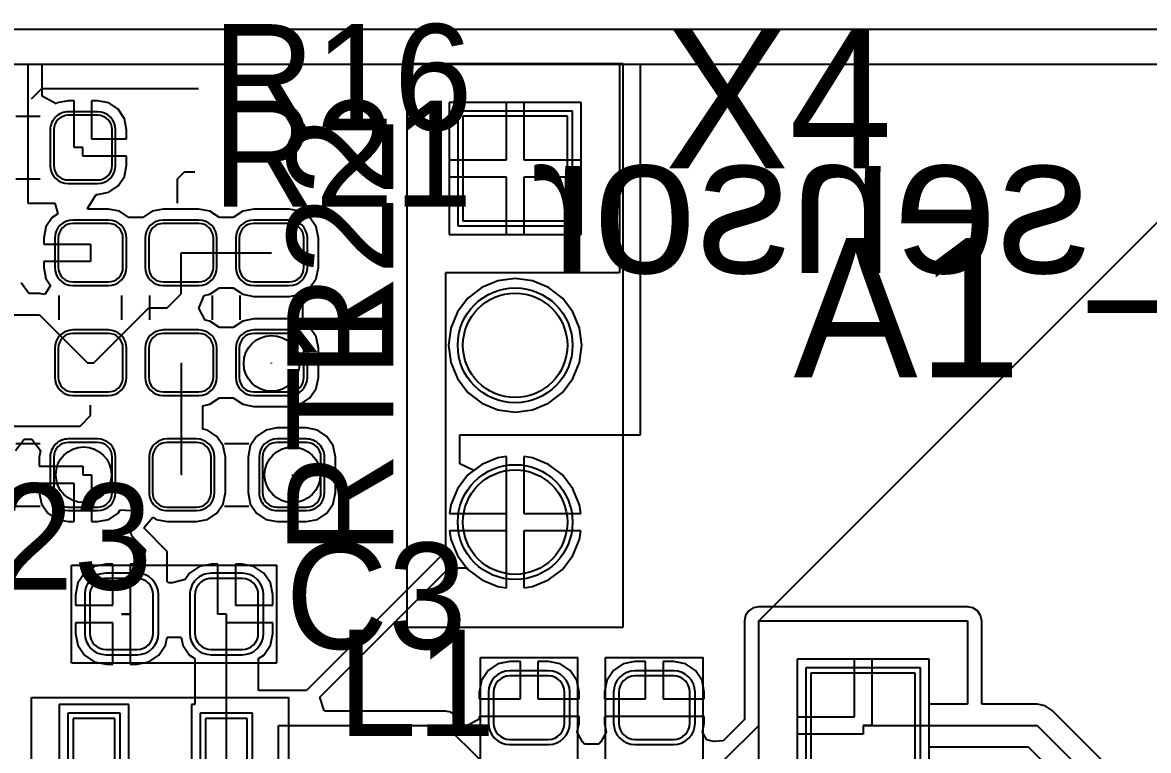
# Model space of a CAD drawing. Header units: millimetres. Extents: x 0 to 50, y 0 to 30.4.
# Drawn here: x 12.92 to 29.1, y 19.64 to 30.1 of the extents above; entities that cross this region are included whole.
import ezdxf

# ---------------------------------------------------------------- set-up
doc = ezdxf.new("R2010")
doc.units = ezdxf.units.MM
for name, color, linetype in [('BottomLayer', 5, 'Continuous'), ('BottomOverlay', 54, 'Continuous'), ('BottomSolder', 6, 'Continuous'), ('Mechanical1', 6, 'Continuous'), ('MultiLayer', 9, 'Continuous'), ('TopLayer', 1, 'Continuous'), ('TopOverlay', 2, 'Continuous'), ('TopSolder', 216, 'Continuous')]:
    doc.layers.add(name, color=color, linetype=linetype)

# ---------------------------------------------------------------- blocks, each defined once
blk = doc.blocks.new('PLS3_1')
at = {"layer": 'BottomLayer'}
for p, q in [((-0.75, 0.75), (-0.75, -0.75)), ((0.75, 0.75), (-0.75, 0.75)), ((0.75, -0.75), (0.75, 0.75)), ((-0.75, -0.75), (0.75, -0.75))]:
    blk.add_line(p, q, dxfattribs=at)
for centre in [(0, 5.08), (0, 2.54)]:
    blk.add_circle(centre, 0.75, dxfattribs=at)
at = {"layer": 'BottomSolder'}
for p, q in [((-0.825, 0.825), (-0.825, -0.825)), ((0.825, 0.825), (-0.825, 0.825)), ((0.825, -0.825), (0.825, 0.825)), ((-0.825, -0.825), (0.825, -0.825))]:
    blk.add_line(p, q, dxfattribs=at)
for centre in [(0, 5.08), (0, 2.54)]:
    blk.add_circle(centre, 0.825, dxfattribs=at)
at = {"layer": 'MultiLayer'}
for p, q in [((-0.75, 0.75), (-0.75, -0.75)), ((0.75, 0.75), (-0.75, 0.75)), ((0.75, -0.75), (0.75, 0.75)), ((-0.75, -0.75), (0.75, -0.75))]:
    blk.add_line(p, q, dxfattribs=at)
for centre in [(0, 5.08), (0, 2.54)]:
    blk.add_circle(centre, 0.75, dxfattribs=at)
at = {"layer": 'TopLayer'}
for p, q in [((-0.75, 0.75), (-0.75, -0.75)), ((0.75, 0.75), (-0.75, 0.75)), ((0.75, -0.75), (0.75, 0.75)), ((-0.75, -0.75), (0.75, -0.75))]:
    blk.add_line(p, q, dxfattribs=at)
for centre in [(0, 5.08), (0, 2.54)]:
    blk.add_circle(centre, 0.75, dxfattribs=at)
at = {"layer": 'TopOverlay'}
for p, q in [((1.55, 6.59), (-1.55, 6.59)), ((-1.55, 6.59), (-1.55, -1.51)), ((1.55, 6.59), (1.55, -1.51)), ((1.55, -1.51), (-1.55, -1.51))]:
    blk.add_line(p, q, dxfattribs=at)
at = {"layer": 'TopSolder'}
for p, q in [((-0.825, 0.825), (-0.825, -0.825)), ((0.825, 0.825), (-0.825, 0.825)), ((0.825, -0.825), (0.825, 0.825)), ((-0.825, -0.825), (0.825, -0.825))]:
    blk.add_line(p, q, dxfattribs=at)
for centre in [(0, 5.08), (0, 2.54)]:
    blk.add_circle(centre, 0.825, dxfattribs=at)
blk = doc.blocks.new('XBEE_7')
at = {"layer": 'BottomLayer'}
for p, q in [((-11.75, 9.75), (-11.75, 8.25)), ((-10.25, 9.75), (-11.75, 9.75)), ((-10.25, 8.25), (-10.25, 9.75))]:
    blk.add_line(p, q, dxfattribs=at)
at = {"layer": 'BottomSolder'}
for p, q in [((-11.825, 9.825), (-11.825, 8.175)), ((-10.175, 9.825), (-11.825, 9.825)), ((-10.175, 8.175), (-10.175, 9.825))]:
    blk.add_line(p, q, dxfattribs=at)
at = {"layer": 'MultiLayer'}
for p, q in [((-11.75, 9.75), (-11.75, 8.25)), ((-10.25, 9.75), (-11.75, 9.75)), ((-10.25, 8.25), (-10.25, 9.75))]:
    blk.add_line(p, q, dxfattribs=at)
at = {"layer": 'TopLayer'}
for p, q in [((-11.75, 9.75), (-11.75, 8.25)), ((-10.25, 9.75), (-11.75, 9.75)), ((-10.25, 8.25), (-10.25, 9.75))]:
    blk.add_line(p, q, dxfattribs=at)
at = {"layer": 'TopOverlay'}
for p, q in [((-12.5, 10.5), (-5.5, 17.5)), ((-12.5, -10.5), (-12.5, 10.5)), ((-12.5, 10.5), (-12.5, 10.5))]:
    blk.add_line(p, q, dxfattribs=at)
at = {"layer": 'TopSolder'}
for p, q in [((-11.825, 9.825), (-11.825, 8.175)), ((-10.175, 9.825), (-11.825, 9.825)), ((-10.175, 8.175), (-10.175, 9.825))]:
    blk.add_line(p, q, dxfattribs=at)
blk = doc.blocks.new('RESC160X80X55L30N_14')
at = {"layer": 'TopLayer'}
for p, q in [((-0.58, 0.465), (-1, 0.465)), ((1, 0.465), (0.58, 0.465)), ((-1.21, 0.255), (-1.21, -0.255)), ((-0.37, -0.255), (-0.37, 0.255)), ((0.37, 0.255), (0.37, -0.255)), ((1.21, -0.255), (1.21, 0.255)), ((-1, -0.465), (-0.58, -0.465)), ((0.58, -0.465), (1, -0.465))]:
    blk.add_line(p, q, dxfattribs=at)
for centre, start, end in [((-1, 0.255), 90, 180), ((-0.58, 0.255), 0, 90), ((0.58, 0.255), 90, 180), ((1, 0.255), 360, 90), ((-1, -0.255), 180, 270), ((-0.58, -0.255), 270, 0), ((0.58, -0.255), 180, 270), ((1, -0.255), 270, 360)]:
    blk.add_arc(centre, 0.21, start, end, dxfattribs=at)
at = {"layer": 'TopOverlay'}
for p, q in [((-0.175, 0.45), (0.175, 0.45)), ((-0.175, -0.45), (0.175, -0.45))]:
    blk.add_line(p, q, dxfattribs=at)
at = {"layer": 'TopSolder'}
for p, q in [((-0.58, 0.515), (-1, 0.515)), ((1, 0.515), (0.58, 0.515)), ((-1.26, 0.255), (-1.26, -0.255)), ((-0.32, -0.255), (-0.32, 0.255)), ((0.32, 0.255), (0.32, -0.255)), ((1.26, -0.255), (1.26, 0.255)), ((-1, -0.515), (-0.58, -0.515)), ((0.58, -0.515), (1, -0.515))]:
    blk.add_line(p, q, dxfattribs=at)
for centre, start, end in [((-1, 0.255), 90, 180), ((-0.58, 0.255), 0, 90), ((0.58, 0.255), 90, 180), ((1, 0.255), 360, 90), ((-1, -0.255), 180, 270), ((-0.58, -0.255), 270, 0), ((0.58, -0.255), 180, 270), ((1, -0.255), 270, 360)]:
    blk.add_arc(centre, 0.26, start, end, dxfattribs=at)
blk = doc.blocks.new('RESC160X80X55L30N_15')
at = {"layer": 'TopLayer'}
for p, q in [((-0.58, 0.465), (-1, 0.465)), ((1, 0.465), (0.58, 0.465)), ((-1.21, 0.255), (-1.21, -0.255)), ((-0.37, -0.255), (-0.37, 0.255)), ((0.37, 0.255), (0.37, -0.255)), ((1.21, -0.255), (1.21, 0.255)), ((-1, -0.465), (-0.58, -0.465)), ((0.58, -0.465), (1, -0.465))]:
    blk.add_line(p, q, dxfattribs=at)
for centre, start, end in [((-1, 0.255), 90, 180), ((-0.58, 0.255), 0, 90), ((0.58, 0.255), 90, 180), ((1, 0.255), 0, 90), ((-1, -0.255), 180, 270), ((-0.58, -0.255), 270, 0), ((0.58, -0.255), 180, 270), ((1, -0.255), 270, 0)]:
    blk.add_arc(centre, 0.21, start, end, dxfattribs=at)
at = {"layer": 'TopOverlay'}
for p, q in [((0.175, 0.45), (-0.175, 0.45)), ((0.175, -0.45), (-0.175, -0.45))]:
    blk.add_line(p, q, dxfattribs=at)
at = {"layer": 'TopSolder'}
for p, q in [((-0.58, 0.515), (-1, 0.515)), ((1, 0.515), (0.58, 0.515)), ((-1.26, 0.255), (-1.26, -0.255)), ((-0.32, -0.255), (-0.32, 0.255)), ((0.32, 0.255), (0.32, -0.255)), ((1.26, -0.255), (1.26, 0.255)), ((-1, -0.515), (-0.58, -0.515)), ((0.58, -0.515), (1, -0.515))]:
    blk.add_line(p, q, dxfattribs=at)
for centre, start, end in [((-1, 0.255), 90, 180), ((-0.58, 0.255), 0, 90), ((0.58, 0.255), 90, 180), ((1, 0.255), 0, 90), ((-1, -0.255), 180, 270), ((-0.58, -0.255), 270, 0), ((0.58, -0.255), 180, 270), ((1, -0.255), 270, 0)]:
    blk.add_arc(centre, 0.26, start, end, dxfattribs=at)
blk = doc.blocks.new('RESC160X80X55L30N_16')
at = {"layer": 'TopLayer'}
for p, q in [((-0.58, 0.465), (-1, 0.465)), ((1, 0.465), (0.58, 0.465)), ((-1.21, 0.255), (-1.21, -0.255)), ((-0.37, -0.255), (-0.37, 0.255)), ((0.37, 0.255), (0.37, -0.255)), ((1.21, -0.255), (1.21, 0.255)), ((-1, -0.465), (-0.58, -0.465)), ((0.58, -0.465), (1, -0.465))]:
    blk.add_line(p, q, dxfattribs=at)
for centre, start, end in [((-1, 0.255), 90, 180), ((-0.58, 0.255), 0, 90), ((0.58, 0.255), 90, 180), ((1, 0.255), 0, 90), ((-1, -0.255), 180, 270), ((-0.58, -0.255), 270, 0), ((0.58, -0.255), 180, 270), ((1, -0.255), 270, 0)]:
    blk.add_arc(centre, 0.21, start, end, dxfattribs=at)
at = {"layer": 'TopOverlay'}
for p, q in [((-0.175, 0.45), (0.175, 0.45)), ((-0.175, -0.45), (0.175, -0.45))]:
    blk.add_line(p, q, dxfattribs=at)
at = {"layer": 'TopSolder'}
for p, q in [((-0.58, 0.515), (-1, 0.515)), ((1, 0.515), (0.58, 0.515)), ((-1.26, 0.255), (-1.26, -0.255)), ((-0.32, -0.255), (-0.32, 0.255)), ((0.32, 0.255), (0.32, -0.255)), ((1.26, -0.255), (1.26, 0.255)), ((-1, -0.515), (-0.58, -0.515)), ((0.58, -0.515), (1, -0.515))]:
    blk.add_line(p, q, dxfattribs=at)
for centre, start, end in [((-1, 0.255), 90, 180), ((-0.58, 0.255), 0, 90), ((0.58, 0.255), 90, 180), ((1, 0.255), 0, 90), ((-1, -0.255), 180, 270), ((-0.58, -0.255), 270, 0), ((0.58, -0.255), 180, 270), ((1, -0.255), 270, 0)]:
    blk.add_arc(centre, 0.26, start, end, dxfattribs=at)
blk = doc.blocks.new('RESC160X80X55L30N_17')
at = {"layer": 'TopLayer'}
for p, q in [((-0.58, 0.465), (-1, 0.465)), ((1, 0.465), (0.58, 0.465)), ((-1.21, 0.255), (-1.21, -0.255)), ((-0.37, -0.255), (-0.37, 0.255)), ((0.37, 0.255), (0.37, -0.255)), ((1.21, -0.255), (1.21, 0.255)), ((-1, -0.465), (-0.58, -0.465)), ((0.58, -0.465), (1, -0.465))]:
    blk.add_line(p, q, dxfattribs=at)
for centre, start, end in [((-1, 0.255), 90, 180), ((-0.58, 0.255), 0, 90), ((0.58, 0.255), 90, 180), ((1, 0.255), 0, 90), ((-1, -0.255), 180, 270), ((-0.58, -0.255), 270, 0), ((0.58, -0.255), 180, 270), ((1, -0.255), 270, 0)]:
    blk.add_arc(centre, 0.21, start, end, dxfattribs=at)
at = {"layer": 'TopOverlay'}
for p, q in [((-0.175, 0.45), (0.175, 0.45)), ((-0.175, -0.45), (0.175, -0.45))]:
    blk.add_line(p, q, dxfattribs=at)
at = {"layer": 'TopSolder'}
for p, q in [((-0.58, 0.515), (-1, 0.515)), ((1, 0.515), (0.58, 0.515)), ((-1.26, 0.255), (-1.26, -0.255)), ((-0.32, -0.255), (-0.32, 0.255)), ((0.32, 0.255), (0.32, -0.255)), ((1.26, -0.255), (1.26, 0.255)), ((-1, -0.515), (-0.58, -0.515)), ((0.58, -0.515), (1, -0.515))]:
    blk.add_line(p, q, dxfattribs=at)
for centre, start, end in [((-1, 0.255), 90, 180), ((-0.58, 0.255), 0, 90), ((0.58, 0.255), 90, 180), ((1, 0.255), 0, 90), ((-1, -0.255), 180, 270), ((-0.58, -0.255), 270, 0), ((0.58, -0.255), 180, 270), ((1, -0.255), 270, 0)]:
    blk.add_arc(centre, 0.26, start, end, dxfattribs=at)
blk = doc.blocks.new('RESC160X80X55L30N_19')
at = {"layer": 'TopLayer'}
for p, q in [((-0.58, 0.465), (-1, 0.465)), ((1, 0.465), (0.58, 0.465)), ((-1.21, 0.255), (-1.21, -0.255)), ((-0.37, -0.255), (-0.37, 0.255)), ((0.37, 0.255), (0.37, -0.255)), ((1.21, -0.255), (1.21, 0.255)), ((-1, -0.465), (-0.58, -0.465)), ((0.58, -0.465), (1, -0.465))]:
    blk.add_line(p, q, dxfattribs=at)
for centre, start, end in [((-1, 0.255), 90, 180), ((-0.58, 0.255), 0, 90), ((0.58, 0.255), 90, 180), ((1, 0.255), 0, 90), ((-1, -0.255), 180, 270), ((-0.58, -0.255), 270, 0), ((0.58, -0.255), 180, 270), ((1, -0.255), 270, 0)]:
    blk.add_arc(centre, 0.21, start, end, dxfattribs=at)
at = {"layer": 'TopOverlay'}
for p, q in [((-0.175, 0.45), (0.175, 0.45)), ((-0.175, -0.45), (0.175, -0.45))]:
    blk.add_line(p, q, dxfattribs=at)
at = {"layer": 'TopSolder'}
for p, q in [((-0.58, 0.515), (-1, 0.515)), ((1, 0.515), (0.58, 0.515)), ((-1.26, 0.255), (-1.26, -0.255)), ((-0.32, -0.255), (-0.32, 0.255)), ((0.32, 0.255), (0.32, -0.255)), ((1.26, -0.255), (1.26, 0.255)), ((-1, -0.515), (-0.58, -0.515)), ((0.58, -0.515), (1, -0.515))]:
    blk.add_line(p, q, dxfattribs=at)
for centre, start, end in [((-1, 0.255), 90, 180), ((-0.58, 0.255), 0, 90), ((0.58, 0.255), 90, 180), ((1, 0.255), 0, 90), ((-1, -0.255), 180, 270), ((-0.58, -0.255), 270, 0), ((0.58, -0.255), 180, 270), ((1, -0.255), 270, 0)]:
    blk.add_arc(centre, 0.26, start, end, dxfattribs=at)
blk = doc.blocks.new('RESC160X80X55L30N_21')
at = {"layer": 'TopLayer'}
for p, q in [((-0.58, 0.465), (-1, 0.465)), ((1, 0.465), (0.58, 0.465)), ((-1.21, 0.255), (-1.21, -0.255)), ((-0.37, -0.255), (-0.37, 0.255)), ((0.37, 0.255), (0.37, -0.255)), ((1.21, -0.255), (1.21, 0.255)), ((-1, -0.465), (-0.58, -0.465)), ((0.58, -0.465), (1, -0.465))]:
    blk.add_line(p, q, dxfattribs=at)
for centre, start, end in [((-1, 0.255), 90, 180), ((-0.58, 0.255), 0, 90), ((0.58, 0.255), 90, 180), ((1, 0.255), 0, 90), ((-1, -0.255), 180, 270), ((-0.58, -0.255), 270, 0), ((0.58, -0.255), 180, 270), ((1, -0.255), 270, 0)]:
    blk.add_arc(centre, 0.21, start, end, dxfattribs=at)
at = {"layer": 'TopOverlay'}
for p, q in [((0.175, 0.45), (-0.175, 0.45)), ((0.175, -0.45), (-0.175, -0.45))]:
    blk.add_line(p, q, dxfattribs=at)
at = {"layer": 'TopSolder'}
for p, q in [((-0.58, 0.515), (-1, 0.515)), ((1, 0.515), (0.58, 0.515)), ((-1.26, 0.255), (-1.26, -0.255)), ((-0.32, -0.255), (-0.32, 0.255)), ((0.32, 0.255), (0.32, -0.255)), ((1.26, -0.255), (1.26, 0.255)), ((-1, -0.515), (-0.58, -0.515)), ((0.58, -0.515), (1, -0.515))]:
    blk.add_line(p, q, dxfattribs=at)
for centre, start, end in [((-1, 0.255), 90, 180), ((-0.58, 0.255), 0, 90), ((0.58, 0.255), 90, 180), ((1, 0.255), 0, 90), ((-1, -0.255), 180, 270), ((-0.58, -0.255), 270, 0), ((0.58, -0.255), 180, 270), ((1, -0.255), 270, 0)]:
    blk.add_arc(centre, 0.26, start, end, dxfattribs=at)
blk = doc.blocks.new('SOT23_5_36')
at = {"layer": 'TopLayer'}
for p, q in [((-0.85, 1.25), (-1.75, 1.25)), ((1.9, 1.25), (0.7, 1.25)), ((0.7, 1.25), (0.7, 0.65)), ((1.9, 0.65), (1.9, 1.25)), ((-1.9, 1.1), (-1.9, 0.8)), ((-0.7, 0.8), (-0.7, 1.1)), ((-1.75, 0.65), (-0.85, 0.65)), ((0.7, 0.65), (1.9, 0.65)), ((-0.7, 0.3), (-1.9, 0.3)), ((-1.9, 0.3), (-1.9, -0.3)), ((-0.7, -0.3), (-0.7, 0.3)), ((-1.9, -0.3), (-0.7, -0.3)), ((-0.7, -0.65), (-1.9, -0.65)), ((-1.9, -0.65), (-1.9, -1.25)), ((-0.7, -1.25), (-0.7, -0.65)), ((1.9, -0.65), (0.7, -0.65)), ((0.7, -0.65), (0.7, -1.25)), ((1.9, -1.25), (1.9, -0.65)), ((-1.9, -1.25), (-0.7, -1.25)), ((0.7, -1.25), (1.9, -1.25))]:
    blk.add_line(p, q, dxfattribs=at)
for centre, start, end in [((-1.75, 1.1), 90, 180), ((-0.85, 1.1), 0, 90), ((-1.75, 0.8), 180, 270), ((-0.85, 0.8), 270, 0)]:
    blk.add_arc(centre, 0.15, start, end, dxfattribs=at)
at = {"layer": 'TopOverlay'}
for p, q in [((-1.55, 1.85), (2.2, 1.85)), ((2.2, 1.85), (2.2, -1.85)), ((-2.2, 1.15), (-2.2, -1.85)), ((-2.2, -1.85), (2.2, -1.85))]:
    blk.add_line(p, q, dxfattribs=at)
blk.add_circle((-2.2, 1.85), 0.125, dxfattribs=at)
at = {"layer": 'TopSolder'}
for p, q in [((-0.85, 1.325), (-1.75, 1.325)), ((1.975, 1.325), (0.625, 1.325)), ((0.625, 1.325), (0.625, 0.575)), ((1.975, 0.575), (1.975, 1.325)), ((-1.975, 1.1), (-1.975, 0.8)), ((-0.625, 0.8), (-0.625, 1.1)), ((-1.75, 0.575), (-0.85, 0.575)), ((0.625, 0.575), (1.975, 0.575)), ((-0.625, 0.375), (-1.975, 0.375)), ((-1.975, 0.375), (-1.975, -0.375)), ((-0.625, -0.375), (-0.625, 0.375)), ((-1.975, -0.375), (-0.625, -0.375)), ((-0.625, -0.575), (-1.975, -0.575)), ((-1.975, -0.575), (-1.975, -1.325)), ((-0.625, -1.325), (-0.625, -0.575)), ((1.975, -0.575), (0.625, -0.575)), ((0.625, -0.575), (0.625, -1.325)), ((1.975, -1.325), (1.975, -0.575)), ((-1.975, -1.325), (-0.625, -1.325)), ((0.625, -1.325), (1.975, -1.325))]:
    blk.add_line(p, q, dxfattribs=at)
for centre, start, end in [((-1.75, 1.1), 90, 180), ((-0.85, 1.1), 0, 90), ((-1.75, 0.8), 180, 270), ((-0.85, 0.8), 270, 0)]:
    blk.add_arc(centre, 0.225, start, end, dxfattribs=at)
blk = doc.blocks.new('CAPC160X80X100L35N_42')
at = {"layer": 'TopLayer'}
for p, q in [((-0.532, 0.51), (-0.978, 0.51)), ((0.978, 0.51), (0.532, 0.51)), ((-1.21, 0.278), (-1.21, -0.278)), ((-0.3, -0.278), (-0.3, 0.278)), ((0.3, 0.278), (0.3, -0.278)), ((1.21, -0.278), (1.21, 0.278)), ((-0.978, -0.51), (-0.532, -0.51)), ((0.532, -0.51), (0.978, -0.51))]:
    blk.add_line(p, q, dxfattribs=at)
for centre, start, end in [((-0.978, 0.278), 90, 180), ((-0.532, 0.278), 0, 90), ((0.532, 0.278), 90, 180), ((0.978, 0.278), 0, 90), ((-0.978, -0.278), 180, 270), ((-0.532, -0.278), 270, 0), ((0.532, -0.278), 180, 270), ((0.978, -0.278), 270, 0)]:
    blk.add_arc(centre, 0.232, start, end, dxfattribs=at)
at = {"layer": 'TopOverlay'}
for p, q in [((-1.475, 0.7), (-0.275, 0.7)), ((-1.475, 0.7), (-1.475, -0.7)), ((-0.275, 0.7), (1.475, 0.7)), ((1.475, 0.7), (1.475, -0.7)), ((-1.475, -0.7), (1.475, -0.7))]:
    blk.add_line(p, q, dxfattribs=at)
at = {"layer": 'TopSolder'}
for p, q in [((-0.532, 0.585), (-0.978, 0.585)), ((0.978, 0.585), (0.532, 0.585)), ((-1.285, 0.278), (-1.285, -0.278)), ((-0.225, -0.278), (-0.225, 0.278)), ((0.225, 0.278), (0.225, -0.278)), ((1.285, -0.278), (1.285, 0.278)), ((-0.978, -0.585), (-0.532, -0.585)), ((0.532, -0.585), (0.978, -0.585))]:
    blk.add_line(p, q, dxfattribs=at)
for centre, start, end in [((-0.978, 0.278), 90, 180), ((-0.532, 0.278), 0, 90), ((0.532, 0.278), 90, 180), ((0.978, 0.278), 0, 90), ((-0.978, -0.278), 180, 270), ((-0.532, -0.278), 270, 0), ((0.532, -0.278), 180, 270), ((0.978, -0.278), 270, 0)]:
    blk.add_arc(centre, 0.307, start, end, dxfattribs=at)
blk = doc.blocks.new('CAPC160X80X100L35N_43')
at = {"layer": 'TopLayer'}
for p, q in [((-0.532, 0.51), (-0.978, 0.51)), ((0.978, 0.51), (0.532, 0.51)), ((-1.21, 0.278), (-1.21, -0.278)), ((-0.3, -0.278), (-0.3, 0.278)), ((0.3, 0.278), (0.3, -0.278)), ((1.21, -0.278), (1.21, 0.278)), ((-0.978, -0.51), (-0.532, -0.51)), ((0.532, -0.51), (0.978, -0.51))]:
    blk.add_line(p, q, dxfattribs=at)
for centre, start, end in [((-0.978, 0.278), 90, 180), ((-0.532, 0.278), 0, 90), ((0.532, 0.278), 90, 180), ((0.978, 0.278), 0, 90), ((-0.978, -0.278), 180, 270), ((-0.532, -0.278), 270, 0), ((0.532, -0.278), 180, 270), ((0.978, -0.278), 270, 0)]:
    blk.add_arc(centre, 0.232, start, end, dxfattribs=at)
at = {"layer": 'TopOverlay'}
for p, q in [((-0.275, 0.7), (-1.475, 0.7)), ((-1.475, 0.7), (-1.475, -0.7)), ((1.475, 0.7), (-0.275, 0.7)), ((1.475, 0.7), (1.475, -0.7)), ((1.475, -0.7), (-1.475, -0.7))]:
    blk.add_line(p, q, dxfattribs=at)
at = {"layer": 'TopSolder'}
for p, q in [((-0.532, 0.585), (-0.978, 0.585)), ((0.978, 0.585), (0.532, 0.585)), ((-1.285, 0.278), (-1.285, -0.278)), ((-0.225, -0.278), (-0.225, 0.278)), ((0.225, 0.278), (0.225, -0.278)), ((1.285, -0.278), (1.285, 0.278)), ((-0.978, -0.585), (-0.532, -0.585)), ((0.532, -0.585), (0.978, -0.585))]:
    blk.add_line(p, q, dxfattribs=at)
for centre, start, end in [((-0.978, 0.278), 90, 180), ((-0.532, 0.278), 0, 90), ((0.532, 0.278), 90, 180), ((0.978, 0.278), 0, 90), ((-0.978, -0.278), 180, 270), ((-0.532, -0.278), 270, 0), ((0.532, -0.278), 180, 270), ((0.978, -0.278), 270, 0)]:
    blk.add_arc(centre, 0.307, start, end, dxfattribs=at)
blk = doc.blocks.new('CAPC160X80X100L35N_44')
at = {"layer": 'TopLayer'}
for p, q in [((-0.532, 0.51), (-0.978, 0.51)), ((0.978, 0.51), (0.532, 0.51)), ((-1.21, 0.278), (-1.21, -0.278)), ((-0.3, -0.278), (-0.3, 0.278)), ((0.3, 0.278), (0.3, -0.278)), ((1.21, -0.278), (1.21, 0.278)), ((-0.978, -0.51), (-0.532, -0.51)), ((0.532, -0.51), (0.978, -0.51))]:
    blk.add_line(p, q, dxfattribs=at)
for centre, start, end in [((-0.978, 0.278), 90, 180), ((-0.532, 0.278), 0, 90), ((0.532, 0.278), 90, 180), ((0.978, 0.278), 0, 90), ((-0.978, -0.278), 180, 270), ((-0.532, -0.278), 270, 0), ((0.532, -0.278), 180, 270), ((0.978, -0.278), 270, 0)]:
    blk.add_arc(centre, 0.232, start, end, dxfattribs=at)
at = {"layer": 'TopOverlay'}
for p, q in [((-1.475, 0.7), (-0.275, 0.7)), ((-1.475, 0.7), (-1.475, -0.7)), ((-0.275, 0.7), (1.475, 0.7)), ((1.475, 0.7), (1.475, -0.7)), ((-1.475, -0.7), (1.475, -0.7))]:
    blk.add_line(p, q, dxfattribs=at)
at = {"layer": 'TopSolder'}
for p, q in [((-0.532, 0.585), (-0.978, 0.585)), ((0.978, 0.585), (0.532, 0.585)), ((-1.285, 0.278), (-1.285, -0.278)), ((-0.225, -0.278), (-0.225, 0.278)), ((0.225, 0.278), (0.225, -0.278)), ((1.285, -0.278), (1.285, 0.278)), ((-0.978, -0.585), (-0.532, -0.585)), ((0.532, -0.585), (0.978, -0.585))]:
    blk.add_line(p, q, dxfattribs=at)
for centre, start, end in [((-0.978, 0.278), 90, 180), ((-0.532, 0.278), 0, 90), ((0.532, 0.278), 90, 180), ((0.978, 0.278), 0, 90), ((-0.978, -0.278), 180, 270), ((-0.532, -0.278), 270, 0), ((0.532, -0.278), 180, 270), ((0.978, -0.278), 270, 0)]:
    blk.add_arc(centre, 0.307, start, end, dxfattribs=at)

msp = doc.modelspace()

# ---------------------------------------------------------------- linework, layer by layer
at = {"layer": 'BottomLayer'}
for p, q in [((0.5, 29.5), (49.5, 29.5)), ((20.95, 28.95), (19.05, 28.95)), ((19.05, 28.95), (19.05, 27.05)), ((20.95, 27.05), (20.95, 28.95)), ((19.05, 27.05), (20.95, 27.05)), ((19.752, 26.386), (19.521, 26.29)), ((20, 26.418), (19.752, 26.386)), ((20.248, 26.386), (20, 26.418)), ((20.479, 26.29), (20.248, 26.386)), ((19.521, 26.29), (19.322, 26.138)), ((20.678, 26.138), (20.479, 26.29)), ((19.322, 26.138), (19.17, 25.939)), ((20.83, 25.939), (20.678, 26.138)), ((19.17, 25.939), (19.074, 25.708)), ((20.926, 25.708), (20.83, 25.939)), ((19.074, 25.708), (19.042, 25.46)), ((20.958, 25.46), (20.926, 25.708)), ((19.042, 25.46), (19.074, 25.212)), ((20.926, 25.212), (20.958, 25.46)), ((19.074, 25.212), (19.17, 24.981)), ((20.83, 24.981), (20.926, 25.212)), ((19.17, 24.981), (19.322, 24.782)), ((20.678, 24.782), (20.83, 24.981)), ((19.322, 24.782), (19.521, 24.63)), ((20.479, 24.63), (20.678, 24.782)), ((19.521, 24.63), (19.752, 24.534)), ((20.248, 24.534), (20.479, 24.63)), ((19.752, 24.534), (20, 24.502)), ((20, 24.502), (20.248, 24.534)), ((19.752, 23.846), (19.521, 23.75)), ((19.875, 23.862), (19.752, 23.846)), ((19.875, 23.045), (19.875, 23.862)), ((20.248, 23.846), (20.125, 23.862)), ((20.125, 23.862), (20.125, 23.045)), ((20.479, 23.75), (20.248, 23.846)), ((19.521, 23.75), (19.322, 23.598)), ((20.678, 23.598), (20.479, 23.75)), ((19.322, 23.598), (19.17, 23.399)), ((20.83, 23.399), (20.678, 23.598)), ((19.17, 23.399), (19.074, 23.168)), ((20.926, 23.168), (20.83, 23.399)), ((19.074, 23.168), (19.058, 23.045)), ((20.942, 23.045), (20.926, 23.168)), ((19.058, 23.045), (19.875, 23.045)), ((20.125, 23.045), (20.942, 23.045)), ((19.875, 22.795), (19.058, 22.795)), ((19.058, 22.795), (19.074, 22.672)), ((19.074, 22.672), (19.17, 22.441)), ((19.875, 21.978), (19.875, 22.795)), ((20.942, 22.795), (20.125, 22.795)), ((20.125, 22.795), (20.125, 21.978)), ((20.83, 22.441), (20.926, 22.672)), ((20.926, 22.672), (20.942, 22.795)), ((19.17, 22.441), (19.322, 22.242)), ((20.678, 22.242), (20.83, 22.441)), ((19.322, 22.242), (19.521, 22.09)), ((20.479, 22.09), (20.678, 22.242)), ((19.521, 22.09), (19.752, 21.994)), ((20.248, 21.994), (20.479, 22.09)), ((19.752, 21.994), (19.875, 21.978)), ((20.125, 21.978), (20.248, 21.994)), ((25.95, 20.95), (24.05, 20.95)), ((24.05, 20.95), (24.05, 19.05)), ((25.95, 19.05), (25.95, 20.95))]:
    msp.add_line(p, q, dxfattribs=at)
for centre in [(16.5, 25.2), (13.8, 23.6), (16.8, 23.6)]:
    msp.add_circle(centre, 0.4, dxfattribs=at)
at = {"layer": 'Mechanical1'}
msp.add_line((0, 30), (50, 30), dxfattribs=at)
at = {"layer": 'MultiLayer'}
for centre in [(16.5, 25.2), (13.8, 23.6), (16.8, 23.6)]:
    msp.add_circle(centre, 0.4, dxfattribs=at)
at = {"layer": 'TopLayer'}
for p, q in [((9.7, 29.5), (13, 29.5)), ((13, 29.5), (13, 27.5)), ((13.204, 29.037), (13.204, 29.5)), ((13.204, 29.5), (21.5, 29.5)), ((21.5, 29.5), (21.5, 26.5)), ((21.8, 24.175), (21.8, 29.5)), ((21.8, 29.5), (49.5, 29.5)), ((13.404, 28.93), (13.204, 29.037)), ((13.58, 28.973), (13.42, 28.941)), ((13.665, 28.973), (13.58, 28.973)), ((13.665, 28.3), (13.665, 28.973)), ((14, 28.973), (13.915, 28.973)), ((13.915, 28.973), (13.915, 28.425)), ((14.16, 28.941), (14, 28.973)), ((13.42, 28.941), (13.404, 28.93)), ((14.296, 28.851), (14.16, 28.941)), ((14.386, 28.715), (14.296, 28.851)), ((19.875, 28.95), (19.05, 28.95)), ((19.05, 28.95), (19.05, 28.125)), ((19.875, 28.125), (19.875, 28.95)), ((20.95, 28.95), (20.125, 28.95)), ((20.125, 28.95), (20.125, 28.125)), ((20.95, 28.125), (20.95, 28.95)), ((14.418, 28.555), (14.386, 28.715)), ((14.418, 28.425), (14.418, 28.555)), ((13.915, 28.425), (14.418, 28.425)), ((13.79, 28.3), (13.665, 28.3)), ((13.79, 28.175), (13.79, 28.3)), ((14.418, 28.175), (13.79, 28.175)), ((14.418, 28.045), (14.418, 28.175)), ((14.386, 27.885), (14.418, 28.045)), ((19.05, 28.125), (19.875, 28.125)), ((20.125, 28.125), (20.95, 28.125)), ((14.296, 27.749), (14.386, 27.885)), ((19.875, 27.875), (19.05, 27.875)), ((19.05, 27.875), (19.05, 27.05)), ((19.875, 27.05), (19.875, 27.875)), ((20.95, 27.875), (20.125, 27.875)), ((20.125, 27.875), (20.125, 27.05)), ((20.95, 27.05), (20.95, 27.875)), ((14.16, 27.659), (14.296, 27.749)), ((13.856, 27.427), (13.978, 27.627)), ((13.978, 27.627), (14, 27.627)), ((14, 27.627), (14.16, 27.659)), ((13, 27.5), (13.385, 27.5)), ((13.431, 27.35), (13.349, 27.296)), ((13.385, 27.5), (13.431, 27.35)), ((13.86, 27.418), (13.856, 27.427)), ((14.155, 27.418), (13.86, 27.418)), ((14.315, 27.386), (14.155, 27.418)), ((14.451, 27.296), (14.315, 27.386)), ((14.785, 27.386), (14.649, 27.296)), ((14.945, 27.418), (14.785, 27.386)), ((15.455, 27.418), (14.945, 27.418)), ((15.615, 27.386), (15.455, 27.418)), ((15.751, 27.296), (15.615, 27.386)), ((16.085, 27.386), (15.949, 27.296)), ((16.245, 27.418), (16.085, 27.386)), ((16.755, 27.418), (16.245, 27.418)), ((16.915, 27.386), (16.755, 27.418)), ((17.051, 27.296), (16.915, 27.386)), ((13.349, 27.296), (13.259, 27.16)), ((14.649, 27.296), (14.451, 27.296)), ((15.949, 27.296), (15.751, 27.296)), ((17.141, 27.16), (17.051, 27.296)), ((13.259, 27.16), (13.227, 27)), ((17.173, 27), (17.141, 27.16)), ((19.05, 27.05), (19.875, 27.05)), ((20.125, 27.05), (20.95, 27.05)), ((13.227, 27), (13.227, 26.915)), ((13.227, 26.915), (13.9, 26.915)), ((13.9, 26.915), (13.9, 26.665)), ((17.173, 26.58), (17.173, 27)), ((15.2, 26.2), (15.2, 26.79)), ((15.2, 26.79), (16.5, 26.79)), ((13.9, 26.665), (13.227, 26.665)), ((13.227, 26.665), (13.227, 26.58)), ((13.227, 26.58), (13.259, 26.42)), ((17.141, 26.42), (17.173, 26.58)), ((13.259, 26.42), (13.325, 26.32)), ((17.051, 26.284), (17.141, 26.42)), ((21.5, 26.5), (19, 26.5)), ((19, 26.5), (19, 22.5)), ((13.013, 26.206), (12.903, 26.356)), ((13.325, 26.32), (13.24, 26.191)), ((15.615, 26.194), (15.751, 26.284)), ((15.751, 26.284), (15.949, 26.284)), ((15.949, 26.284), (16.085, 26.194)), ((16.915, 26.194), (17.051, 26.284)), ((13.165, 26.206), (13.013, 26.206)), ((13.24, 26.191), (13.165, 26.206)), ((13.165, 26.206), (13.165, 26.206)), ((15, 26), (15.2, 26.2)), ((15.456, 25.994), (15.532, 26.177)), ((15.532, 26.177), (15.615, 26.194)), ((16.085, 26.194), (16.245, 26.162)), ((16.245, 26.162), (16.755, 26.162)), ((16.755, 26.162), (16.915, 26.194)), ((11.4, 25.9), (13.165, 25.9)), ((13.165, 25.9), (13.855, 25.21)), ((13.945, 25.21), (14.735, 26)), ((14.735, 26), (15, 26)), ((15.545, 25.82), (15.456, 25.994)), ((15.615, 25.806), (15.545, 25.82)), ((15.751, 25.716), (15.615, 25.806)), ((16.085, 25.806), (15.949, 25.716)), ((16.245, 25.838), (16.085, 25.806)), ((16.755, 25.838), (16.245, 25.838)), ((16.915, 25.806), (16.755, 25.838)), ((17.051, 25.716), (16.915, 25.806)), ((15.949, 25.716), (15.751, 25.716)), ((17.141, 25.58), (17.051, 25.716)), ((17.173, 25.42), (17.141, 25.58)), ((17.173, 25), (17.173, 25.42)), ((13.855, 25.21), (13.9, 25.21)), ((13.9, 25.21), (13.945, 25.21)), ((15.2, 25.21), (15.205, 25.205)), ((15.205, 23.605), (15.205, 25.205)), ((16.5, 25.2), (16.5, 25.21)), ((17.141, 24.84), (17.173, 25)), ((17.051, 24.704), (17.141, 24.84)), ((15.511, 24.593), (15.615, 24.614)), ((15.511, 24.255), (15.511, 24.593)), ((15.615, 24.614), (15.751, 24.704)), ((15.751, 24.704), (15.949, 24.704)), ((15.949, 24.704), (16.085, 24.614)), ((16.085, 24.614), (16.245, 24.582)), ((16.755, 24.582), (16.915, 24.614)), ((16.915, 24.614), (17.051, 24.704)), ((16.245, 24.582), (16.755, 24.582)), ((16.58, 24.273), (16.42, 24.241)), ((17, 24.273), (16.58, 24.273)), ((17.16, 24.241), (17, 24.273)), ((12.82, 23.947), (12.944, 24.114)), ((12.944, 24.114), (13.056, 24.114)), ((13.056, 24.114), (13.18, 23.947)), ((15.58, 24.241), (15.511, 24.255)), ((15.716, 24.151), (15.58, 24.241)), ((15.806, 24.015), (15.716, 24.151)), ((16.284, 24.151), (16.194, 24.015)), ((16.42, 24.241), (16.284, 24.151)), ((17.296, 24.151), (17.16, 24.241)), ((17.386, 24.015), (17.296, 24.151)), ((19.204, 23.759), (19.204, 24.175)), ((19.204, 24.175), (21.8, 24.175)), ((13.18, 23.947), (13.162, 23.855)), ((15.838, 23.855), (15.806, 24.015)), ((16.194, 24.015), (16.162, 23.855)), ((17.418, 23.855), (17.386, 24.015)), ((13.162, 23.855), (13.162, 23.725)), ((15.838, 23.345), (15.838, 23.855)), ((16.162, 23.855), (16.162, 23.345)), ((17.418, 23.345), (17.418, 23.855)), ((19.752, 23.846), (19.521, 23.75)), ((19.875, 23.862), (19.752, 23.846)), ((19.875, 22.92), (19.875, 23.862)), ((20.248, 23.846), (20.125, 23.862)), ((20.125, 23.862), (20.125, 23.045)), ((20.479, 23.75), (20.248, 23.846)), ((13.162, 23.725), (13.79, 23.725)), ((13.79, 23.725), (13.79, 23.6)), ((19.404, 23.66), (19.204, 23.759)), ((19.521, 23.75), (19.404, 23.66)), ((20.678, 23.598), (20.479, 23.75)), ((13.665, 23.475), (13.162, 23.475)), ((13.162, 23.475), (13.162, 23.345)), ((13.665, 22.927), (13.665, 23.475)), ((13.79, 23.6), (13.8, 23.6)), ((13.79, 23.6), (13.915, 23.6)), ((13.915, 23.6), (13.915, 22.927)), ((15.205, 23.605), (15.21, 23.6)), ((16.79, 23.6), (16.8, 23.6)), ((20.83, 23.399), (20.678, 23.598)), ((13.162, 23.345), (13.194, 23.185)), ((15.806, 23.185), (15.838, 23.345)), ((16.162, 23.345), (16.194, 23.185)), ((17.386, 23.185), (17.418, 23.345)), ((20.926, 23.168), (20.83, 23.399)), ((13.194, 23.185), (13.284, 23.049)), ((15.716, 23.049), (15.806, 23.185)), ((16.194, 23.185), (16.284, 23.049)), ((17.296, 23.049), (17.386, 23.185)), ((20.942, 23.045), (20.926, 23.168)), ((13.284, 23.049), (13.42, 22.959)), ((14.16, 22.959), (14.296, 23.049)), ((14.296, 23.049), (14.327, 23.096)), ((14.327, 23.096), (14.554, 23.082)), ((14.572, 23.045), (14.507, 22.965)), ((14.554, 23.082), (14.572, 23.045)), ((14.664, 22.836), (14.792, 22.991)), ((14.792, 22.991), (14.84, 22.959)), ((15.58, 22.959), (15.716, 23.049)), ((16.284, 23.049), (16.42, 22.959)), ((17.16, 22.959), (17.296, 23.049)), ((20.125, 23.045), (20.942, 23.045)), ((13.42, 22.959), (13.58, 22.927)), ((13.58, 22.927), (13.665, 22.927)), ((13.915, 22.927), (14, 22.927)), ((14, 22.927), (14.16, 22.959)), ((14.466, 22.865), (14.46, 22.836)), ((14.46, 22.836), (14.462, 22.826)), ((14.462, 22.826), (14.461, 22.816)), ((14.461, 22.816), (14.47, 22.787)), ((14.469, 22.895), (14.466, 22.865)), ((14.474, 22.904), (14.469, 22.895)), ((14.476, 22.914), (14.474, 22.904)), ((14.493, 22.939), (14.476, 22.914)), ((14.507, 22.965), (14.493, 22.939)), ((15, 22.5), (14.664, 22.836)), ((14.84, 22.959), (15, 22.927)), ((15, 22.927), (15.42, 22.927)), ((15.42, 22.927), (15.58, 22.959)), ((16.42, 22.959), (16.58, 22.927)), ((16.58, 22.927), (17, 22.927)), ((17, 22.927), (17.16, 22.959)), ((19.875, 21.978), (19.875, 22.92)), ((14.47, 22.787), (14.476, 22.758)), ((14.476, 22.758), (14.482, 22.749)), ((14.482, 22.749), (14.485, 22.739)), ((14.485, 22.739), (14.504, 22.716)), ((14.504, 22.716), (14.52, 22.691)), ((14.52, 22.691), (14.689, 22.522)), ((20.942, 22.795), (20.125, 22.795)), ((20.125, 22.795), (20.125, 21.978)), ((20.83, 22.441), (20.926, 22.672)), ((20.926, 22.672), (20.942, 22.795)), ((14.689, 22.522), (14.629, 22.33)), ((15, 22.066), (15, 22.5)), ((19, 22.5), (17, 20.5)), ((14.629, 22.33), (14.596, 22.313)), ((20.678, 22.242), (20.83, 22.441)), ((13.811, 22.189), (13.715, 22.047)), ((13.953, 22.285), (13.811, 22.189)), ((14.122, 22.318), (13.953, 22.285)), ((14.22, 22.318), (14.122, 22.318)), ((14.22, 21.725), (14.22, 22.318)), ((14.568, 22.318), (14.47, 22.318)), ((14.47, 22.318), (14.47, 21.6)), ((14.596, 22.313), (14.568, 22.318)), ((15.321, 22.189), (15.258, 22.096)), ((15.463, 22.285), (15.321, 22.189)), ((15.632, 22.318), (15.463, 22.285)), ((15.73, 22.318), (15.632, 22.318)), ((15.73, 21.6), (15.73, 22.318)), ((16.078, 22.318), (15.98, 22.318)), ((15.98, 22.318), (15.98, 21.725)), ((16.247, 22.285), (16.078, 22.318)), ((16.389, 22.189), (16.247, 22.285)), ((16.485, 22.047), (16.389, 22.189)), ((17.192, 20.404), (19.053, 22.265)), ((19.053, 22.265), (19.306, 22.264)), ((19.306, 22.264), (19.322, 22.242)), ((19.322, 22.242), (19.521, 22.09)), ((20.479, 22.09), (20.678, 22.242)), ((13.715, 22.047), (13.682, 21.878)), ((15.021, 22.046), (15, 22.066)), ((15.079, 22.046), (15.021, 22.046)), ((15.258, 22.096), (15.079, 22.046)), ((16.518, 21.878), (16.485, 22.047)), ((19.521, 22.09), (19.752, 21.994)), ((20.248, 21.994), (20.479, 22.09)), ((13.682, 21.878), (13.682, 21.725)), ((16.518, 21.725), (16.518, 21.878)), ((19.752, 21.994), (19.875, 21.978)), ((20.125, 21.978), (20.248, 21.994)), ((13.682, 21.725), (14.22, 21.725)), ((15.98, 21.725), (16.518, 21.725)), ((23.422, 21.688), (23.356, 21.644)), ((23.5, 21.704), (23.422, 21.688)), ((26.5, 21.704), (23.5, 21.704)), ((26.578, 21.688), (26.5, 21.704)), ((26.644, 21.644), (26.578, 21.688)), ((14.47, 21.6), (14.345, 21.6)), ((14.345, 21.6), (14.345, 21.6)), ((14.345, 21.6), (14.47, 21.6)), ((14.47, 21.6), (14.47, 20.882)), ((15.855, 21.6), (15.73, 21.6)), ((15.855, 19.505), (15.855, 21.6)), ((15.855, 21.475), (15.855, 21.6)), ((23.312, 21.578), (23.296, 21.5)), ((23.356, 21.644), (23.312, 21.578)), ((26.688, 21.578), (26.644, 21.644)), ((26.704, 21.5), (26.688, 21.578)), ((14.22, 21.475), (13.682, 21.475)), ((13.682, 21.475), (13.682, 21.322)), ((14.22, 20.882), (14.22, 21.475)), ((16.518, 21.475), (15.855, 21.475)), ((16.518, 21.322), (16.518, 21.475)), ((23.296, 21.5), (23.296, 20.084)), ((23.5, 20), (23.5, 21.5)), ((23.5, 21.5), (26.5, 21.5)), ((26.5, 21.5), (26.5, 20.306)), ((26.704, 20.306), (26.704, 21.5)), ((13.682, 21.322), (13.715, 21.153)), ((14.975, 21.153), (14.998, 21.27)), ((14.998, 21.27), (15.202, 21.27)), ((15.202, 21.27), (15.225, 21.153)), ((16.485, 21.153), (16.518, 21.322)), ((13.715, 21.153), (13.811, 21.011)), ((14.879, 21.011), (14.975, 21.153)), ((15.225, 21.153), (15.321, 21.011)), ((16.389, 21.011), (16.485, 21.153)), ((13.811, 21.011), (13.953, 20.915)), ((13.953, 20.915), (14.122, 20.882)), ((14.122, 20.882), (14.22, 20.882)), ((14.47, 20.882), (14.568, 20.882)), ((14.568, 20.882), (14.737, 20.915)), ((14.737, 20.915), (14.879, 21.011)), ((15.321, 21.011), (15.396, 20.96)), ((15.396, 20.96), (15.396, 20.3)), ((16.314, 20.96), (16.389, 21.011)), ((16.314, 20.5), (16.314, 20.96)), ((19.753, 20.885), (19.611, 20.789)), ((19.922, 20.918), (19.753, 20.885)), ((20.075, 20.918), (19.922, 20.918)), ((20.075, 20.38), (20.075, 20.918)), ((20.478, 20.918), (20.325, 20.918)), ((20.325, 20.918), (20.325, 20.38)), ((20.647, 20.885), (20.478, 20.918)), ((20.789, 20.789), (20.647, 20.885)), ((21.553, 20.885), (21.411, 20.789)), ((21.722, 20.918), (21.553, 20.885)), ((21.875, 20.918), (21.722, 20.918)), ((21.875, 20.38), (21.875, 20.918)), ((22.278, 20.918), (22.125, 20.918)), ((22.125, 20.918), (22.125, 20.38)), ((22.447, 20.885), (22.278, 20.918)), ((22.589, 20.789), (22.447, 20.885)), ((24.875, 20.95), (24.05, 20.95)), ((24.05, 20.95), (24.05, 20.125)), ((24.875, 20.125), (24.875, 20.95)), ((25.95, 20.95), (25.125, 20.95)), ((25.125, 20.95), (25.125, 20)), ((25.95, 20.306), (25.95, 20.95)), ((19.611, 20.789), (19.515, 20.647)), ((20.885, 20.647), (20.789, 20.789)), ((21.411, 20.789), (21.315, 20.647)), ((22.685, 20.647), (22.589, 20.789)), ((19.515, 20.647), (19.482, 20.478)), ((20.918, 20.478), (20.885, 20.647)), ((21.315, 20.647), (21.282, 20.478)), ((22.718, 20.478), (22.685, 20.647)), ((17, 20.5), (16.314, 20.5)), ((17.257, 20.214), (17.192, 20.404)), ((19.482, 20.478), (19.482, 20.38)), ((20.918, 20.38), (20.918, 20.478)), ((21.282, 20.478), (21.282, 20.38)), ((22.718, 20.38), (22.718, 20.478)), ((14.45, 20.3), (13.45, 20.3)), ((13.45, 20.3), (13.45, 18.7)), ((14.45, 18.7), (14.45, 20.3)), ((15.396, 20.3), (15.35, 20.3)), ((15.35, 20.3), (15.35, 18.7)), ((19.482, 20.38), (20.075, 20.38)), ((20.325, 20.38), (20.918, 20.38)), ((21.282, 20.38), (21.875, 20.38)), ((22.125, 20.38), (22.718, 20.38)), ((26.5, 20.306), (25.95, 20.306)), ((27.5, 20.306), (26.704, 20.306)), ((27.617, 20.283), (27.5, 20.306)), ((27.5, 20.306), (27.5, 20.306)), ((27.716, 20.216), (27.617, 20.283)), ((17.265, 20.204), (17.257, 20.214)), ((19, 20.204), (17.265, 20.204)), ((19.078, 20.188), (19, 20.204)), ((19.144, 20.144), (19.078, 20.188)), ((19.287, 20.001), (19.144, 20.144)), ((19.482, 20.09), (19.336, 20.009)), ((20.2, 20.13), (19.482, 20.13)), ((19.482, 20.13), (19.482, 20.09)), ((20.918, 20.13), (20.2, 20.13)), ((20.918, 20.032), (20.918, 20.13)), ((22, 20.13), (21.282, 20.13)), ((21.282, 20.13), (21.282, 20.032)), ((22.718, 20.13), (22, 20.13)), ((22.718, 20.032), (22.718, 20.13)), ((23.296, 20.084), (22.989, 19.778)), ((24.05, 20.125), (24.875, 20.125)), ((28.506, 19.426), (27.716, 20.216)), ((16.6, 17.05), (16.6, 20)), ((16.6, 20), (19, 20)), ((19, 20), (19.5, 19.5)), ((19.336, 20.009), (19.287, 20.001)), ((20.893, 19.904), (20.918, 20.032)), ((20.968, 19.765), (20.893, 19.904)), ((21.307, 19.904), (21.232, 19.765)), ((21.282, 20.032), (21.307, 19.904)), ((22.693, 19.904), (22.718, 20.032)), ((22.753, 19.793), (22.693, 19.904)), ((23, 19.5), (23.5, 20)), ((25, 20), (27.5, 20)), ((25.125, 20), (25, 20)), ((25, 20), (25, 19.875)), ((27.5, 20), (28.29, 19.21)), ((20.996, 19.731), (20.968, 19.765)), ((21.232, 19.765), (21.204, 19.731)), ((22.85, 19.77), (22.753, 19.793)), ((22.989, 19.778), (22.85, 19.77)), ((25, 19.875), (24.05, 19.875)), ((24.05, 19.875), (24.05, 19.05)), ((21.204, 19.731), (20.996, 19.731)), ((25.95, 19.05), (25.95, 19.694)), ((25.95, 19.694), (27.373, 19.694)), ((27.373, 19.694), (27.984, 19.083))]:
    msp.add_line(p, q, dxfattribs=at)
for centre in [(16.5, 25.2), (13.8, 23.6), (16.8, 23.6)]:
    msp.add_circle(centre, 0.4, dxfattribs=at)
at = {"layer": 'TopOverlay'}
for p, q in [((13.05, 29), (13.2, 29.15)), ((13.2, 29.15), (15.45, 29.15)), ((15.15, 27.85), (15.25, 27.95)), ((15.15, 27.5), (15.15, 27.85)), ((15.25, 27.95), (15.4, 27.95)), ((13.9, 24.45), (13.9, 24.6)), ((13.75, 24.3), (13.9, 24.45)), ((11.6, 24.3), (13.75, 24.3))]:
    msp.add_line(p, q, dxfattribs=at)

# ---------------------------------------------------------------- block references
for name, p, rotation in [('PLS3_1', (20, 28), 180), ('RESC160X80X55L30N_21', (13, 28.3), 180), ('RESC160X80X55L30N_19', (13.9, 26), 90), ('RESC160X80X55L30N_17', (15.2, 26), 90), ('RESC160X80X55L30N_16', (16.5, 26), 90), ('RESC160X80X55L30N_15', (13, 23.6), 180), ('RESC160X80X55L30N_14', (16, 23.6), 360), ('CAPC160X80X100L35N_43', (15.1, 21.6), 180), ('CAPC160X80X100L35N_42', (20.2, 19.5), 90), ('CAPC160X80X100L35N_44', (22, 19.5), 90), ('SOT23_5_36', (14.9, 18.2), 90)]:
    msp.add_blockref(name, p, dxfattribs=dict(rotation=rotation))
msp.add_blockref('XBEE_7', (36, 11))

# ---------------------------------------------------------------- texts
at = {"layer": 'BottomOverlay', "text_generation_flag": 2}
msp.add_text('UNI_sensor', height=2, rotation=360, dxfattribs=at).set_placement((34.35, 26.5))
at = {"layer": 'TopOverlay'}
for s, height, p in [('R16', 1.524, (15.65, 28.55)), ('X4', 2, (22.15, 28)), ('R21', 1.524, (15.65, 27.45)), ('A1', 2, (24, 25)), ('R23', 1.524, (11.05, 21.95)), ('C3', 1.524, (16.7, 21.1)), ('L1', 1.524, (17.45, 19.85))]:
    msp.add_text(s, height=height, dxfattribs=at).set_placement(p)
for s, p in [('R22', (18.25, 25)), ('RT1', (18.25, 22.45))]:
    msp.add_text(s, height=1.524, rotation=90, dxfattribs=at).set_placement(p)

doc.saveas('drawing.dxf')
